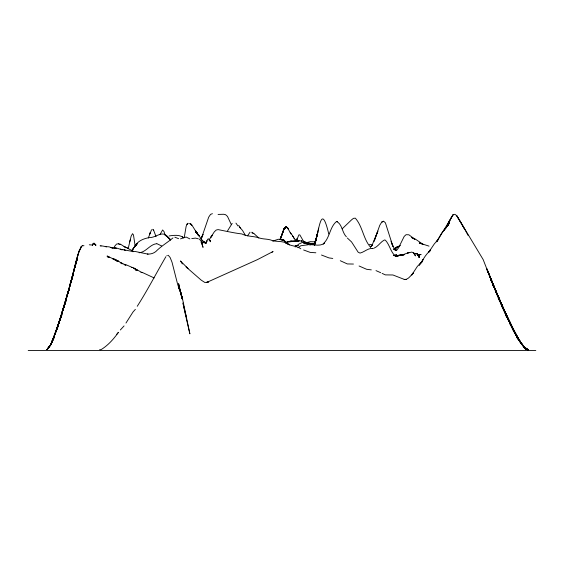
<?xml version="1.0" encoding="UTF-8"?>
<svg xmlns="http://www.w3.org/2000/svg" width="564" height="564" viewBox="0 0 564 564"><rect width="100%" height="100%" fill="white"/><g stroke="black" fill="none" stroke-linecap="round" stroke-linejoin="round"><path stroke-width="0.85" d="M184.238 237.578L186.12 226.432L187.058 223.964M318.66 228.18L315.84 240.821C319.598 226.086 321.579 203.71 328.763 233.982M128.218 248.379L131.13 236.182L132.54 233.665L133.478 234.955L135.17 246.165M317.722 232.262L314.557 245.403L317.722 232.438L314.338 245.016M129.72 241.871L130.192 239.947M314.381 244.868L315.84 238.924L314.381 244.832M82.718 245.467L80.842 247.053L81.78 246.151C74.85 258.241 74.3 273.469 69.562 286.625L73.066 274.964M77.078 258.354L69.562 286.625L73.087 274.71M77.078 258.432L73.32 272.645L77.078 259.722M77.078 258.664L69.562 286.625L73.087 274.421M77.078 258.855L73.32 272.645L78.96 251.347L80.842 247.723L78.96 251.332L77.078 258.185M296.41 240.765L298.92 234.814L299.858 234.934L303.15 240.68L304.56 242.146M73.32 272.863L69.562 286.625L73.32 273.434M73.32 272.92L69.562 286.625L73.32 273.188M77.078 259.285L73.32 272.645L77.078 259.503M69.562 286.745L62.04 312.808L54.518 335.27L50.76 344.59L47.002 349.617L49.146 347.339L47.002 349.617L50.76 344.604L52.812 340.247M296.333 241.223L297.038 238.734L296.333 241.131M69.562 286.857L58.282 324.554L61.751 315.163L58.282 324.554L62.04 312.914M69.562 286.928L62.04 312.808L64.458 305.653M69.562 287.259L65.798 300.041L69.062 289.72M69.562 287.478L65.798 300.041L73.066 275.197M65.798 301.359L62.04 312.808L65.798 300.245M69.562 287.725L65.798 300.041L69.562 287.027L65.798 300.041L69.562 287.929M65.798 301.162L62.04 312.808L65.798 300.492M65.798 300.957L62.04 312.808L65.798 300.598M62.04 312.808L65.798 300.711M62.04 313.091L58.282 324.554L61.751 314.916M148.283 237.994L151.575 229.724M280.386 239.192L283.882 229.421L285.758 227.151L287.64 227.941L290.932 233.898L290.227 232.516M64.994 304.059L65.798 301.669M61.772 314.268L54.518 335.27L58.282 325.858M447.71 225.551L449.318 220.891L453.082 214.736L454.958 214.306L456.84 215.793L483.158 259.567L494.127 287.605M61.772 314.5L58.282 324.554L62.04 313.182L54.518 335.27L58.282 325.668M58.282 325.47L54.518 335.27L58.282 324.674M280.118 239.792L283.882 229.231L285.758 227.271L283.882 229.259L280.118 239.594L283.882 229.231L285.758 227.362L283.882 229.224M53.77 338.21L50.76 344.59L58.282 324.892M280.118 239.658L283.882 229.308L285.758 227.165L286.702 227.179L287.64 228.096L286.702 227.165L285.758 227.151L283.882 229.259L285.758 227.2L286.702 227.179L285.758 227.165L283.882 229.379L285.13 228.455M447.71 225.593L449.318 221.151L447.442 225.656L449.318 221.871L447.442 225.551L449.318 222.463L445.56 228.413L449.318 223.048L444.432 229.908M54.518 335.27L58.282 325.033M92.355 245.537L93.06 243.669L93.998 243.077L95.88 245.46L93.998 243.352L95.88 244.79M447.753 225.706L451.2 217.746L453.082 214.785L438.038 239.7M54.518 336.2L50.76 344.59L54.518 335.298L50.76 344.59L54.518 336.384M54.518 336.109L50.76 344.59L54.518 335.453M160.113 234.349L162.622 229.971L164.032 231.628L165.28 235.696M54.518 336.01L50.76 344.59L54.518 335.643M50.76 344.59L54.518 335.827M113.738 248.294L114.682 246.235L116.558 244.064L118.44 243.768L120.322 244.564L118.44 243.768M421.435 262.894C423.493 258.122 426.631 253.701 430.522 250.268L428.64 251.918L430.522 249.838L428.64 252.369L434.28 243.951L438.038 239.58L436.628 241.709M247.533 235.865L250.042 232.227M53.495 338.795L54.518 336.616M421.498 262.782L423 259.609L419.242 265.235L421.118 262.486L417.36 266.391L411.72 275.049L413.602 272.595C410.86 275.112 408.498 279.906 404.198 279.568L406.08 279.554L404.198 279.363L392.918 274.978L385.402 274.887L382.11 273.392M201.158 238.255L203.04 234.335L201.158 239.101L208.68 217.175L210.562 214.369L212.438 213.671M165.908 256.669C156.256 273.195 147.564 290.143 137.242 306.287M209.054 240.024L214.32 231.832L216.202 230.056L218.078 229.604C226.016 231.169 233.827 233.002 241.815 233.94C247.413 236.802 253.659 235.928 259.44 238.022C263.776 239.453 268.605 238.671 272.835 240.807C278.461 241.822 284.714 240.856 289.522 244.832L285.758 242.781C290.213 246.44 296.283 245.396 300.802 248.773M436.536 241.794L441.802 232.918L445.56 228.067L444.058 230.535M125.962 323.045L133.012 311.998L135.36 309.361M227.482 230.958L232.178 223.407M437.1 241.286L438.038 239.806M116.558 334.48L118.44 332.316C113.674 339.027 108.14 345.316 101.048 349.652L99.638 349.652M131.602 250.797L133.478 248.153L132.23 250.909L133.478 248.089L137.242 243.394L135.36 245.65C138.3 240.546 143.996 238.544 149.46 237.557C155.622 238.001 162.383 230.006 167.318 236.626L165.442 235.329L167.318 236.485L170.54 239.813M120.322 329.996L124.08 325.914M188.002 223.231L187.058 224.401L188.002 223.429M297.982 247.709L300.802 245.749L308.318 244.748M172.958 237.93C167.297 242.64 160.987 246.285 155.805 251.558C153.436 253.476 150.355 254.279 147.345 254.04M342.158 228.857L351.562 219.847L353.438 218.353L355.32 218.155C362.581 226.326 363.258 238.84 370.358 247.018L372.24 245.368L370.358 247.124L372.24 244.832L377.88 231.064L374.122 241.209L379.762 225.297L382.11 221.483L383.52 221.419L382.11 222.012L383.52 221.13L385.402 222.801L392.918 246.44L391.042 241.188M295.162 246.983L298.92 244.057L302.325 242.407L310.2 245.037M271.658 252.503L273.068 251.509L257.558 259.567L206.798 282.388M394.173 248.928L396.682 247.173L394.173 249.323L396.682 247.053L400.44 245.516M272.835 241.075L278.242 239.284L280.118 239.27L282 240.067L280.118 239.355L282 239.51L283.882 240.109L287.168 243.747M346.388 236.809C342.003 232.488 342.306 224.021 336.518 221.511C329.418 227.236 329.855 238.924 322.537 244.353C318.597 245.974 314.289 244.635 310.2 244.684M393.672 249.217L398.558 246.433L393.672 249.175M288.578 241.674L290.932 240.884M374.122 248.125C378.289 246.419 380.488 241.893 384.458 239.968L385.402 240.179C389.512 244.684 390.471 251.241 394.8 255.612L398.558 255.936L395.174 255.894L404.198 254.576L395.174 255.908L397.62 255.957M166.852 255.689L167.318 255.457M408.428 252.735L407.49 253.144L411.72 252.094L413.602 252.848L415.478 255.887L413.602 253.046L415.478 253.941L413.602 253.257L415.478 253.504L413.976 253.645L415.478 253.412L417.36 253.934L419.242 257.233L417.36 254.103L419.242 257.008L417.36 254.188L419.242 256.733L417.36 254.265L419.242 255.781L417.36 254.449L419.242 254.984L417.36 254.597L421.118 254.611L417.734 254.773M408.9 252.524L400.44 255.633L404.198 254.427L395.174 255.901L396.682 255.943L393.672 255.365L396.682 254.78L394.8 255.471M180.48 238.861L186.12 237.035L189.878 238.91M306.442 242.696L313.958 244.466L306.442 242.696L310.2 241.681L315.84 241.85M139.118 252.778C146.161 252.129 149.897 244.318 156.743 243.704M207.425 282.233L208.68 281.915L204.922 282.522L201.158 280.096L186.12 266.976L188.002 268.542L180.48 260.956L182.362 263.938M191.76 238.586L195.518 238.107L198.338 238.826M291.165 240.863L298.92 240.927L295.162 241.251C299.322 240.419 304.151 240.8 307.69 243.239M285.384 242.379L295.162 241.145M209.618 240.483L210.562 240.334M169.2 235.921C174.043 235.273 179.451 234.427 183.61 237.719L182.362 236.965L183.61 237.754M298.166 245.474L295.162 245.692L298.166 245.523M372.24 248.534L373.178 248.47C368.151 247.716 364.534 252.08 360.022 253.095L358.14 252.186L351.562 241.949L347.332 238.001M400.44 255.337L402.696 255.273M353.438 264.051L347.332 263.938L340.282 260.723M28.2 350.455L535.8 350.455M89.302 244.776L92.122 245.03M82.718 245.678L83.973 245.756M313.958 243.923L310.2 243.662L313.958 244.078L306.442 242.619L309.446 243.874M100.11 245.777L101.048 246.137M218.078 214.426L223.718 214.271L225.6 214.708L227.482 216.4L231.24 224.451M106.533 246.785L105.278 246.595L109.042 246.842L112.8 248.082L110.918 247.547L116.558 248.4L114.682 247.977L116.558 248.033L122.198 249.838L120.322 249.189L124.08 249.88M336.518 221.511L337.462 221.659M332.76 258.432L329.002 257.917L321.48 255.02M369.42 244.346L372.24 244.917M166.38 236.076L167.318 236.245M371.302 269.874L366.6 269.282L359.078 265.989M393.672 255.372L396.682 255.993M100.815 245.728L106.533 246.701M154.162 277.946L142.882 272.715L141 272.363L141.938 272.532L135.36 268.88L133.478 268.45L135.36 269.035L133.478 267.597L131.602 267.421L132.54 267.562L126.428 264.918L124.08 264.615L125.962 265.094L120.322 262.415L121.57 263.423M315.84 252.785L310.2 252.39L303.622 249.986M206.17 242.809L204.922 242.478L201.158 239.538M156.982 243.733L161.678 245.967M125.335 250.24L124.08 249.887L133.478 251.6L132.54 251.636L135.36 251.516L148.05 254.145M429.014 246.123L419.242 242.992L423 244.297L415.478 239.171L411.72 237.571L414.73 239.284M178.598 238.678L174.84 237.197M498.202 296.671L486.922 269.239L501.96 305.73L494.438 287.866L501.96 305.166L494.438 288.218L505.718 313.619L498.202 298.003L501.96 305.025L513.24 329.503L509.482 321.508L505.718 315.339C513.846 326.253 516.18 343.053 528.595 350.082L524.52 347.755L520.762 342.99M375.998 270.614L380.7 272.715M251.918 232.833L253.8 233.588L251.918 232.192M312.456 244.346L310.2 243.317L312.456 244.325M308.698 243.5L306.442 242.464L307.69 243.38M526.438 348.982L528.595 349.99L524.52 347.29L528.595 349.99C523.166 347.769 520.924 341.643 516.998 337.66L524.52 347.212M114.055 259.405L112.8 258.784L114.682 259.052L116.558 260.399L114.682 259.828L116.558 260.096L118.44 261.21L116.558 261.019L118.44 261.054L122.198 263.931M199.282 239.037L201.158 241.082L203.04 247.356L201.158 241.752L202.102 243.246L201.158 242.464L202.102 243.183L203.04 242.739L202.102 243.274L203.978 241.596L205.86 243.345L204.922 242.21L205.86 243.042L204.922 242.64L205.86 242.887L206.798 241.265L205.86 242.788L204.922 243.211L205.86 242.887L206.798 240.835L206.093 243.056L207.742 239.136L208.68 238.84L210.562 241.773L209.618 240.44M120.322 244.071L125.962 247.702L124.08 246.412L133.478 251.361M109.042 257.205L107.16 256L109.042 257.099L107.16 256.726L109.042 256.902L114.055 259.299M253.8 233.44L258.813 238.001M189.878 223.696L190.822 224.359L189.878 223.443M509.482 321.832L516.998 336.37L509.482 322.143C514.826 331.258 518.309 342.158 526.438 349.236L524.52 347.664L516.998 337.209L524.52 347.664L526.438 349.236C520.466 344.118 517.674 336.306 513.24 329.954L516.998 336.264L509.482 321.6L516.624 336.236C505.429 314.402 495.834 291.757 486.922 268.915M414.85 239.214L408.9 234.8L406.08 234.687L404.198 236.394L398.558 247.836L396.682 250.204L394.8 249.901L396.682 250.338L394.8 249.535L391.98 243.888M524.52 347.678L526.438 349.222M152.752 229.294L153.69 230.429L153.218 229.809M168.262 255.273L170.138 257.536L172.02 262.218L177.66 284.376L182.362 298.102L189.878 333.832L184.752 311.688M239.7 227.193L242.52 230.457L245.34 235.216M291.75 234.582L290.932 233.341M293.752 238.001L294.457 238.72L292.103 234.991M167.318 236.499L170.54 239.94M235.942 223.132L238.008 226.002M190.822 224.105L191.76 225.247L190.822 223.859M520.762 342.912L524.52 347.755M294.457 238.621L296.1 241.265L295.162 239.834M203.04 241.589L195.518 230.732L197.4 233.94L191.76 224.824M238.762 225.424L240.327 228.011M460.598 222.004L464.362 228.702L456.84 215.878L460.598 222.103M517.421 337.54L518.253 338.929M519.091 340.275L520.339 342.39M517.421 337.667L518.253 339.119M153.69 230.373L156.038 236.668M464.362 228.533L468.12 235.456M505.718 313.478L501.96 305.307L513.24 329.736L501.96 306.485L516.624 336.144M198.528 235.801L197.4 233.531L195.518 231.437L197.4 233.489L198.528 235.766M498.202 297.228L501.96 305.103L494.438 287.837L499.767 301.007M509.482 321.473L513.24 329.58L505.718 313.337L513.24 329.602M505.718 313.922L513.24 330.144M509.482 322.594L510.505 324.808M511.188 326.281L511.872 327.733M494.438 287.464L490.68 279.243L498.202 296.699M178.598 287.478L180.48 291.708L182.362 298.264L180.48 291.659L178.598 287.224L180.48 291.694L182.172 298.899M490.68 278.792L494.438 287.555M498.202 296.424L505.379 313.126M505.379 313.676L502.298 306.506L505.379 313.69M486.922 269.042L501.96 305.73M500.705 303.27L501.96 306.252M486.922 269.317L490.68 278.39M495.382 290.742L497.575 296.171M490.99 280.266L491.935 282.634M490.99 280.167L491.935 282.557M490.68 278.778L494.127 287.577M183.046 303.538L186.12 316.27M182.172 298.849L178.598 283.629L182.017 298.476M180.48 291.151L182.017 298.603M182.99 302.896L183.3 304.497M183.61 306.097L184.238 309.291M62.04 313.274L58.282 324.554L62.04 313.323M150.165 232.77L149.46 234.61L150.165 232.77M93.06 244L92.433 245.439L93.06 244M315.53 241.11L314.902 242.485L315.53 241.11M430.522 249.549L429.768 250.994L430.522 249.591M135.36 245.382L133.478 248.28L137.242 243.577L135.36 245.382M211.5 236.231L210.562 237.641L212.438 235.237L211.5 236.231M137.242 243.274L135.36 246.038L137.242 243.331M449.318 222.752L447.442 225.367L449.318 222.752M203.04 242.316L202.102 243.592L203.04 242.344M50.76 344.618L47.002 349.617L50.76 344.696M50.76 344.851L47.002 349.617L50.76 344.865M49.146 347.001L47.002 349.617L49.146 347.072M449.318 223.351L447.442 225.262L449.318 223.351M324.3 243.126L323.362 243.951L324.3 243.126M395.928 248.146L394.426 248.865L395.928 248.139M287.64 241.949L285.384 242.894L287.64 241.97M404.198 254.681L400.44 255.196L404.198 254.681M298.92 240.828L295.162 241.265L298.92 240.828M282 239.453L280.118 239.545L282 239.51L283.882 240.327L282 239.46L285.758 241.878L282 239.453M396.682 255.823L395.174 255.88L396.682 255.837M286.702 227.2L285.758 227.179L287.64 227.891L288.578 229.492L287.64 227.955L285.758 227.151L286.702 227.229M137.242 270.078L135.36 269.909L137.242 270.114M301.74 241.032L301.268 240.962L301.74 241.025M306.442 243.493L303.622 242.908L306.442 243.521M417.36 253.941L415.478 253.455L417.36 253.941L419.242 257.41L417.36 253.934M127.838 248.167L127.372 248.019L127.838 248.188M305.032 242.238L303.622 241.484L305.032 242.231M199.282 235.625L198.338 234.962L199.282 235.667M526.438 349.504L525.162 348.587L526.438 349.504M197.4 233.475L195.518 231.952L197.4 233.489M293.047 236.513L292.342 235.921L293.047 236.527M170.455 239.714L167.318 236.668L170.455 239.735M285.292 241.977L283.882 240.123L285.292 241.97M520.762 342.447L516.998 336.123L520.762 342.461M513.24 329.27L509.482 322.255L516.998 336.384L513.24 329.27M515.122 333.817L513.614 330.878L515.122 333.832M507.085 317.433L506.063 315.227L507.085 317.426M508.798 321.12L507.769 318.907L508.798 321.113M513.24 330.201L509.482 322.051L513.24 330.201M510.505 324.758L509.482 322.53L510.505 324.758M501.96 305.152L498.202 296.579L501.96 305.166M494.127 287.041L490.68 278.341L494.127 287.048M493.5 286.582L492.562 284.221L493.5 286.547"/></g></svg>
